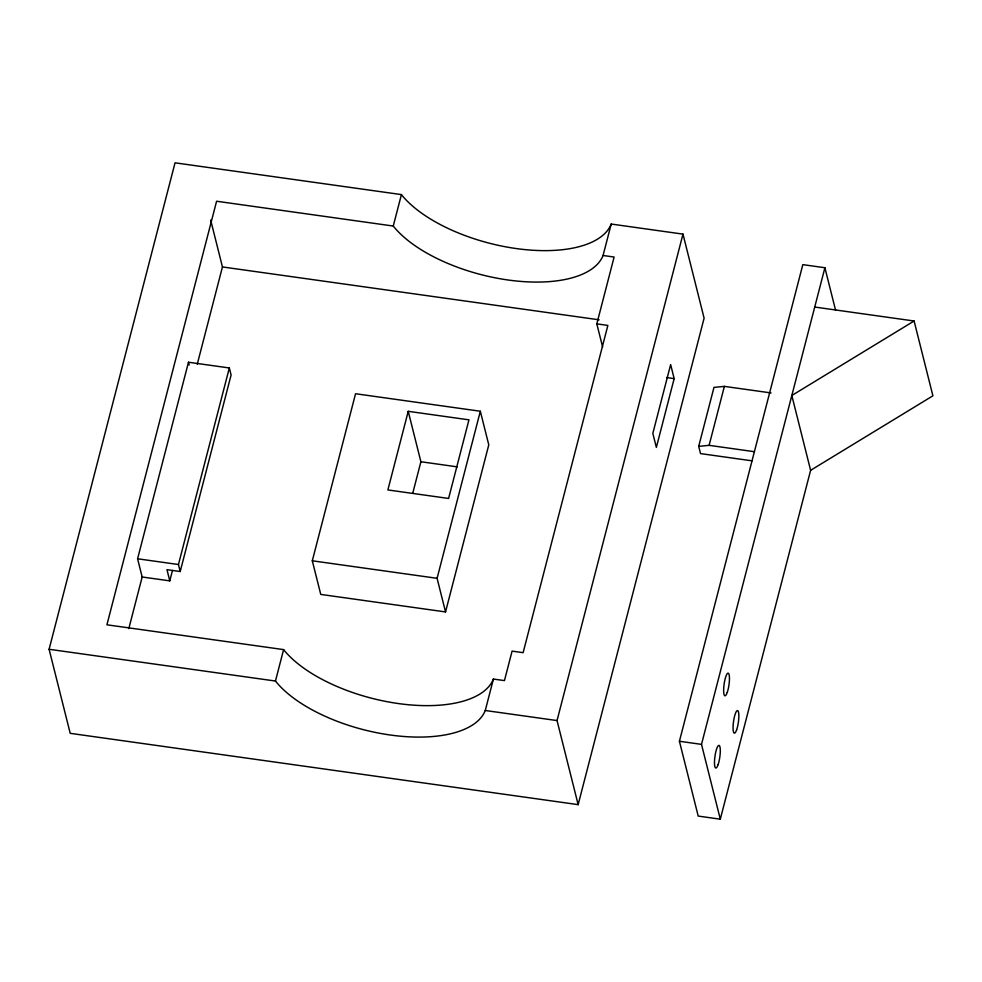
<?xml version="1.0" encoding="UTF-8"?>
<svg xmlns="http://www.w3.org/2000/svg" width="982" height="982" viewBox="0 0 982 982"><rect width="100%" height="100%" fill="white"/><g stroke="black" fill="none" stroke-linecap="round" stroke-linejoin="round"><path stroke-width="1.47" d="M49.1 649.274L175.041 162.816L401.417 194.596A113.581 51.997 14.5 0 0 516.164 248.544A113.581 51.997 14.5 0 0 611.209 224.043L682.981 234.121L704.106 318.18L578.153 804.639L70.213 733.333L49.1 649.274L275.463 681.042A113.581 51.997 14.5 0 0 390.222 735.002A113.581 51.997 14.5 0 0 485.268 710.502L557.039 720.567L578.153 804.639M137.59 558.783L188.483 362.235L229.334 367.968L231.101 374.977L180.209 571.524L166.965 569.658L169.776 580.865L142.169 576.999L137.59 558.783L178.454 564.515L180.209 571.524M128.814 628.59L142.169 576.999M197.259 364.236L222.448 266.944L210.676 220.091M169.776 580.865L172.451 570.517M178.454 564.515L229.334 367.968M275.463 681.042L283.602 649.605L106.928 624.798L216.592 201.236L393.266 226.044A113.581 51.997 14.5 0 0 508.025 279.993A113.581 51.997 14.5 0 0 603.071 255.492L614.118 257.038L596.811 323.864L602.641 347.063M393.266 226.044L401.417 194.596M312.301 560.796L355.558 393.733L480.333 411.249L488.778 444.871L445.533 611.933L320.758 594.417L312.301 560.796L437.088 578.312L445.533 611.933M408.23 411.311L387.878 489.932L448.602 498.451L468.954 419.842L408.23 411.311L420.897 461.749L412.833 492.903M437.088 578.312L480.333 411.249M485.268 710.502L493.406 679.053L504.453 680.6L512.088 651.115L523.124 652.674L607.858 325.423L596.811 323.864M603.071 255.492L611.209 224.043M557.039 720.567L682.981 234.121M674.168 378.61L656.357 447.399L652.834 433.393L670.645 364.592L674.168 378.61L666.569 377.542M752.052 460.828L700.522 453.598L698.705 446.356L713.975 387.399L724.372 386.38L771.042 392.935M698.705 446.356L709.102 445.337L724.372 386.38M810.616 470.317L932.9 395.82L914.107 321.004L791.823 395.5L810.616 470.317L720.297 819.184L698.214 816.079L679.421 741.263L802.822 264.637L824.905 267.742L835.596 310.287M720.297 819.184L701.504 744.368L824.905 267.742M814.729 307.047L914.107 321.004M222.448 266.944L599.106 319.813M709.102 445.337L754.274 451.683M420.897 461.749L457.33 466.867M679.421 741.263L701.504 744.368M188.483 362.235L189.182 365.034M493.406 679.053A113.581 51.997 14.5 0 1 398.361 703.554A113.581 51.997 14.5 0 1 283.602 649.605M727.257 692.408A11.416 2.455 -82 0 0 728.644 673.505A11.416 2.455 -82 0 0 723.759 687.437A11.416 2.455 -82 0 0 727.257 692.408M736.647 729.81A11.416 2.455 -82 0 0 738.047 710.919A11.416 2.455 -82 0 0 733.161 724.851A11.416 2.455 -82 0 0 736.647 729.81M718.1 764.634A11.416 2.455 -82 0 0 719.487 745.731A11.416 2.455 -82 0 0 714.601 759.663A11.416 2.455 -82 0 0 718.1 764.634"/></g></svg>
